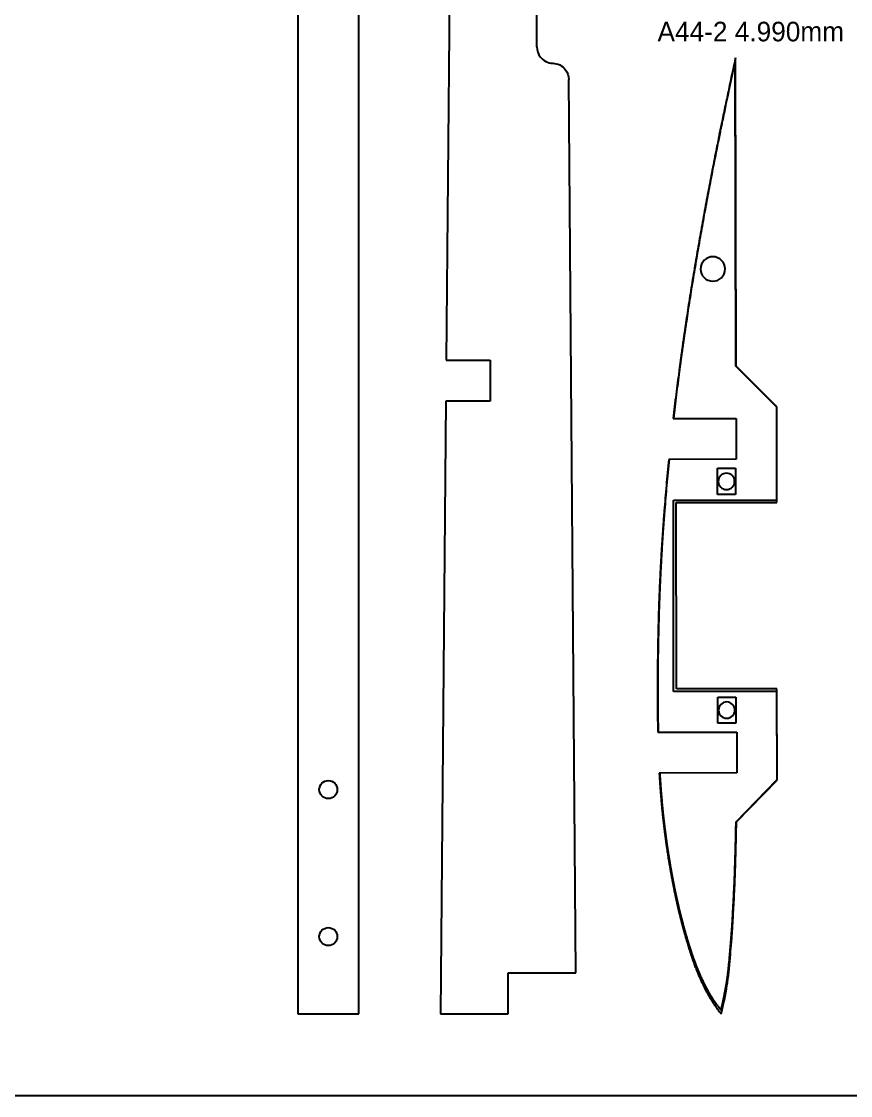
# Model space of a CAD drawing. Header units: millimetres. Extents: x 0 to 1220, y 0 to 2440.
# Drawn here: x 214 to 315.4, y 0 to 131.5 of the extents above; entities that cross this region are included whole.
import ezdxf

# ---------------------------------------------------------------- set-up
doc = ezdxf.new("R2010")
doc.units = ezdxf.units.MM
for name, color, linetype in [('CUT', 1, 'Continuous'), ('LABELS_NONCUT', 3, 'Continuous'), ('SANDING_GUIDE_NONCUT', 5, 'Continuous'), ('STOCK_NONCUT', 8, 'Continuous')]:
    doc.layers.add(name, color=color, linetype=linetype)

msp = doc.modelspace()

# ---------------------------------------------------------------- linework, layer by layer
at = {"layer": 'CUT'}
for p, q in [((247.76, 540.02, 0), (247.76, 10, 0)), ((255.26, 10, 0), (255.26, 540.1, 0)), ((268.98, 443.72, 0), (265.94, 90, 0)), ((277.03, 128.35, 0), (277.03, 174.39, 0)), ((301.42, 89.28, 0), (301.36, 127.03, 0)), ((281.8, 15, 0), (280.94, 124.37, 0)), ((265.94, 90, 0), (271.33, 90, 0)), ((271.33, 90, 0), (271.33, 85, 0)), ((306.38, 84.33, 0), (301.42, 89.28, 0)), ((265.9, 85, 0), (265.26, 10, 0)), ((271.33, 85, 0), (265.9, 85, 0)), ((306.39, 84.33, 0), (306.38, 84.33, 0)), ((306.4, 72.87, 0), (306.39, 84.33, 0)), ((293.72, 82.87, 0), (301.43, 82.88, 0)), ((301.43, 82.88, 0), (301.42, 77.88, 0)), ((301.42, 77.88, 0), (293.19, 77.87, 0)), ((299.14, 73.57, 0), (299.14, 76.77, 0)), ((299.14, 76.77, 0), (301.34, 76.77, 0)), ((301.34, 76.77, 0), (301.34, 73.57, 0)), ((293.76, 49.47, 0), (293.76, 72.87, 0)), ((293.76, 72.87, 0), (306.4, 72.87, 0)), ((301.34, 73.57, 0), (299.14, 73.57, 0)), ((306.42, 49.47, 0), (293.76, 49.47, 0)), ((299.17, 45.57, 0), (299.17, 48.77, 0)), ((299.17, 48.77, 0), (301.37, 48.77, 0)), ((301.37, 48.77, 0), (301.37, 45.57, 0)), ((306.43, 38.6, 0), (306.42, 49.47, 0)), ((301.37, 45.57, 0), (299.17, 45.57, 0)), ((291.84, 44.47, 0), (301.51, 44.48, 0)), ((301.51, 44.48, 0), (301.52, 39.48, 0)), ((301.52, 39.48, 0), (292.02, 39.47, 0)), ((301.46, 33.5, 0), (306.43, 38.6, 0)), ((273.54, 10, 0), (273.54, 15, 0)), ((273.54, 15, 0), (281.8, 15, 0)), ((247.76, 10, 0), (255.26, 10, 0)), ((265.26, 10, 0), (273.54, 10, 0))]:
    msp.add_line(p, q, dxfattribs=at)
for centre in [(251.51, 37.45, 0), (251.51, 19.45, 0)]:
    msp.add_circle(centre, 1.1, dxfattribs=at)
msp.add_ellipse((298.69, 101.14, 0), major_axis=(1.47, -0.3), ratio=0.999725, start_param=0, end_param=0, dxfattribs=at)
for points, knots in [([(277.03, 128.35, 0), (277.03, 127.91, 0), (277.18, 127.47, 0), (277.45, 127.12, 0), (277.82, 126.66, 0), (278.39, 126.37, 0), (278.98, 126.35, 0)], [0, 0, 0, 0, 0.1330742, 0.1330742, 0.1330742, 0.3105065, 0.3105065, 0.3105065, 0.3105065]), ([(278.98, 126.35, 0), (279.57, 126.34, 0), (280.14, 126.05, 0), (280.51, 125.59, 0), (280.78, 125.25, 0), (280.93, 124.81, 0), (280.94, 124.37, 0)], [0, 0, 0, 0, 0.571429, 0.571429, 0.571429, 1, 1, 1, 1]), ([(301.36, 127.03, 0), (301.08, 125.78, 0), (300.66, 123.84, 0), (300.18, 121.55, 0), (299.9, 120.24, 0), (299.77, 119.6, 0), (299.68, 119.16, 0), (299.63, 118.91, 0), (299.53, 118.42, 0), (299.46, 118.06, 0), (299.28, 117.2, 0), (299.16, 116.58, 0), (298.94, 115.51, 0), (298.77, 114.61, 0), (298.5, 113.27, 0), (298.25, 111.94, 0), (298, 110.64, 0), (297.75, 109.29, 0), (297.5, 107.93, 0), (297.25, 106.56, 0), (297.01, 105.21, 0), (296.78, 103.9, 0), (296.56, 102.61, 0), (296.33, 101.25, 0), (296.1, 99.88, 0), (295.88, 98.51, 0), (295.66, 97.15, 0), (295.46, 95.84, 0), (295.33, 94.98, 0), (295.27, 94.53, 0), (295.26, 94.52, 0), (295.26, 94.51, 0), (295.26, 94.5, 0), (295.26, 94.48, 0), (295.25, 94.44, 0), (295.25, 94.39, 0), (295.24, 94.33, 0), (295.23, 94.26, 0), (295.21, 94.13, 0), (295.19, 94.01, 0), (295.17, 93.89, 0), (295.14, 93.71, 0), (295.11, 93.49, 0), (295.08, 93.25, 0), (295.05, 93.06, 0), (295.02, 92.88, 0), (294.99, 92.63, 0), (294.93, 92.2, 0), (294.84, 91.58, 0), (294.75, 90.96, 0), (294.69, 90.53, 0), (294.66, 90.28, 0), (294.63, 90.1, 0), (294.61, 89.92, 0), (294.57, 89.67, 0), (294.55, 89.46, 0), (294.52, 89.28, 0), (294.51, 89.16, 0), (294.49, 89.04, 0), (294.47, 88.92, 0), (294.46, 88.85, 0), (294.46, 88.79, 0), (294.45, 88.74, 0), (294.44, 88.71, 0), (294.44, 88.68, 0), (294.44, 88.67, 0), (294.44, 88.66, 0), (294.44, 88.66, 0), (294.44, 88.65, 0), (294.38, 88.18, 0), (294.26, 87.26, 0), (294.07, 85.81, 0), (293.89, 84.34, 0), (293.78, 83.35, 0), (293.72, 82.87, 0)], [0, 0, 0, 0, 0.088348, 0.132521, 0.154608, 0.176695, 0.176695, 0.185075, 0.193454, 0.210212, 0.210212, 0.251918, 0.251918, 0.282314, 0.312709, 0.343105, 0.3735, 0.403896, 0.434292, 0.464687, 0.495083, 0.525478, 0.555874, 0.58627, 0.616665, 0.647061, 0.677456, 0.707852, 0.738248, 0.738248, 0.738376, 0.738504, 0.73876, 0.739272, 0.740296, 0.74132, 0.742344, 0.744392, 0.74644, 0.750536, 0.752584, 0.754632, 0.762824, 0.766921, 0.771017, 0.775113, 0.779209, 0.787401, 0.803786, 0.82017, 0.828363, 0.832459, 0.836555, 0.840651, 0.844747, 0.852939, 0.854988, 0.857036, 0.861132, 0.86318, 0.865228, 0.866252, 0.867276, 0.8683, 0.868812, 0.869068, 0.869196, 0.869324, 0.869324, 0.869324, 0.901993, 0.934662, 0.967331, 1, 1, 1, 1]), ([(293.19, 77.87, 0), (293.13, 77.33, 0), (293.03, 76.25, 0), (292.88, 74.66, 0), (292.75, 73.1, 0), (292.67, 72.1, 0), (292.63, 71.58, 0), (292.63, 71.58, 0), (292.63, 71.57, 0), (292.62, 71.56, 0), (292.62, 71.53, 0), (292.62, 71.49, 0), (292.61, 71.44, 0), (292.61, 71.38, 0), (292.6, 71.3, 0), (292.59, 71.17, 0), (292.58, 71.04, 0), (292.57, 70.9, 0), (292.56, 70.71, 0), (292.54, 70.47, 0), (292.52, 70.21, 0), (292.51, 70.01, 0), (292.49, 69.81, 0), (292.47, 69.54, 0), (292.44, 69.06, 0), (292.39, 68.38, 0), (292.34, 67.56, 0), (292.29, 66.75, 0), (292.25, 66.08, 0), (292.22, 65.55, 0), (292.2, 65.29, 0), (292.17, 64.67, 0), (292.14, 64.09, 0), (292.11, 63.37, 0), (292.09, 63, 0), (292.07, 62.63, 0), (292.05, 62.14, 0), (292.03, 61.7, 0), (292.02, 61.33, 0), (292.01, 61.17, 0), (292.01, 61.04, 0), (292, 60.92, 0), (291.99, 60.7, 0), (291.98, 60.38, 0), (291.97, 60.06, 0), (291.96, 59.81, 0), (291.95, 59.62, 0), (291.95, 59.47, 0), (291.95, 59.35, 0), (291.94, 59.3, 0), (291.94, 59.27, 0), (291.94, 59.25, 0), (291.92, 58.47, 0), (291.88, 56.93, 0), (291.83, 54.72, 0), (291.81, 52.41, 0), (291.8, 50.89, 0), (291.8, 49.71, 0), (291.79, 48.77, 0), (291.8, 47.89, 0), (291.81, 46.45, 0), (291.82, 45.45, 0), (291.84, 44.47, 0)], [0, 0, 0, 0, 0.04775, 0.095499, 0.143249, 0.190999, 0.190999, 0.191372, 0.191372, 0.191745, 0.192491, 0.193983, 0.195475, 0.196968, 0.199952, 0.202936, 0.208905, 0.211889, 0.214874, 0.226811, 0.23278, 0.238749, 0.244717, 0.250686, 0.262623, 0.286498, 0.310373, 0.334248, 0.358123, 0.37006, 0.381998, 0.381998, 0.426436, 0.437546, 0.448655, 0.459765, 0.470875, 0.493094, 0.498649, 0.504203, 0.506981, 0.509758, 0.515313, 0.526423, 0.537532, 0.543087, 0.548642, 0.554197, 0.556974, 0.558363, 0.559057, 0.559751, 0.559751, 0.628372, 0.696993, 0.765614, 0.834235, 0.834235, 0.873274, 0.912314, 0.912314, 1, 1, 1, 1]), ([(292.02, 39.47, 0), (292.02, 39.4, 0), (292.03, 39.26, 0), (292.04, 39.04, 0), (292.06, 38.83, 0), (292.07, 38.62, 0), (292.08, 38.4, 0), (292.1, 38.19, 0), (292.11, 37.97, 0), (292.13, 37.76, 0), (292.14, 37.54, 0), (292.16, 37.32, 0), (292.17, 37.11, 0), (292.19, 36.89, 0), (292.21, 36.67, 0), (292.23, 36.45, 0), (292.25, 36.23, 0), (292.26, 36.09, 0), (292.27, 35.94, 0), (292.28, 35.79, 0), (292.31, 35.56, 0), (292.33, 35.33, 0), (292.35, 35.1, 0), (292.37, 34.87, 0), (292.39, 34.64, 0), (292.42, 34.41, 0), (292.44, 34.18, 0), (292.47, 33.96, 0), (292.49, 33.73, 0), (292.52, 33.5, 0), (292.54, 33.27, 0), (292.57, 33.04, 0), (292.6, 32.81, 0), (292.63, 32.59, 0), (292.64, 32.44, 0), (292.67, 32.26, 0), (292.69, 32.08, 0), (292.72, 31.81, 0), (292.76, 31.54, 0), (292.79, 31.31, 0), (292.82, 31.13, 0), (292.84, 30.95, 0), (292.87, 30.73, 0), (292.91, 30.46, 0), (292.94, 30.29, 0), (292.96, 30.14, 0), (292.98, 30.02, 0), (293, 29.84, 0), (293.03, 29.66, 0), (293.06, 29.48, 0), (293.09, 29.3, 0), (293.11, 29.13, 0), (293.14, 28.95, 0), (293.17, 28.77, 0), (293.2, 28.6, 0), (293.23, 28.42, 0), (293.26, 28.25, 0), (293.29, 28.08, 0), (293.32, 27.9, 0), (293.35, 27.73, 0), (293.38, 27.56, 0), (293.41, 27.39, 0), (293.44, 27.22, 0), (293.47, 27.05, 0), (293.5, 26.89, 0), (293.53, 26.72, 0), (293.56, 26.55, 0), (293.59, 26.39, 0), (293.62, 26.22, 0), (293.65, 26.06, 0), (293.68, 25.89, 0), (293.72, 25.73, 0), (293.75, 25.57, 0), (293.78, 25.41, 0), (293.81, 25.25, 0), (293.84, 25.09, 0), (293.88, 24.93, 0), (293.9, 24.82, 0), (293.91, 24.75, 0), (293.93, 24.69, 0), (293.95, 24.59, 0), (293.98, 24.45, 0), (294.01, 24.29, 0), (294.05, 24.12, 0), (294.08, 23.96, 0), (294.11, 23.81, 0), (294.14, 23.7, 0), (294.17, 23.58, 0), (294.2, 23.44, 0), (294.24, 23.26, 0), (294.28, 23.08, 0), (294.32, 22.9, 0), (294.36, 22.72, 0), (294.41, 22.54, 0), (294.45, 22.36, 0), (294.49, 22.18, 0), (294.54, 21.99, 0), (294.59, 21.81, 0), (294.63, 21.62, 0), (294.68, 21.44, 0), (294.73, 21.25, 0), (294.77, 21.07, 0), (294.82, 20.89, 0), (294.87, 20.7, 0), (294.92, 20.52, 0), (294.97, 20.34, 0), (295.01, 20.19, 0), (295.04, 20.07, 0), (295.08, 19.95, 0), (295.12, 19.8, 0), (295.17, 19.62, 0), (295.22, 19.45, 0), (295.27, 19.27, 0), (295.3, 19.16, 0), (295.33, 19.05, 0), (295.36, 18.95, 0), (295.4, 18.82, 0), (295.43, 18.72, 0), (295.46, 18.63, 0), (295.48, 18.55, 0), (295.5, 18.49, 0), (295.51, 18.47, 0), (295.51, 18.45, 0), (295.52, 18.43, 0), (295.52, 18.41, 0), (295.53, 18.39, 0), (295.54, 18.35, 0), (295.56, 18.29, 0), (295.58, 18.21, 0), (295.6, 18.16, 0), (295.62, 18.11, 0), (295.63, 18.08, 0), (295.63, 18.06, 0), (295.63, 18.05, 0), (295.64, 18.03, 0), (295.65, 18.01, 0), (295.65, 18, 0), (295.65, 17.99, 0), (295.66, 17.98, 0), (295.66, 17.98, 0), (295.66, 17.97, 0), (295.66, 17.97, 0), (295.66, 17.96, 0), (295.67, 17.95, 0), (295.68, 17.89, 0), (295.72, 17.79, 0), (295.75, 17.68, 0), (295.77, 17.61, 0), (295.79, 17.57, 0), (295.79, 17.55, 0), (295.8, 17.53, 0), (295.81, 17.51, 0), (295.81, 17.49, 0), (295.82, 17.47, 0), (295.82, 17.46, 0), (295.83, 17.44, 0), (295.84, 17.42, 0), (295.84, 17.4, 0), (295.85, 17.37, 0), (295.85, 17.36, 0), (295.86, 17.34, 0), (295.86, 17.33, 0), (295.87, 17.32, 0), (295.87, 17.31, 0), (295.87, 17.3, 0), (295.88, 17.29, 0), (295.88, 17.27, 0), (295.89, 17.25, 0), (295.89, 17.24, 0), (295.89, 17.24, 0), (295.89, 17.24, 0), (295.9, 17.23, 0), (295.9, 17.22, 0), (295.9, 17.21, 0), (295.91, 17.2, 0), (295.91, 17.19, 0), (295.91, 17.19, 0), (295.91, 17.18, 0), (295.91, 17.18, 0), (295.91, 17.17, 0), (295.91, 17.17, 0), (295.92, 17.17, 0), (295.92, 17.16, 0), (295.92, 17.16, 0), (295.92, 17.15, 0), (295.92, 17.15, 0), (295.92, 17.15, 0), (295.92, 17.14, 0), (295.92, 17.14, 0), (295.92, 17.14, 0), (295.92, 17.14, 0), (295.93, 17.14, 0), (295.93, 17.14, 0), (295.93, 17.14, 0), (295.93, 17.14, 0), (295.93, 17.13, 0), (295.93, 17.13, 0), (295.93, 17.13, 0), (295.93, 17.13, 0), (295.93, 17.13, 0), (295.93, 17.13, 0), (295.93, 17.13, 0), (295.93, 17.13, 0), (295.93, 17.13, 0), (295.93, 17.13, 0), (295.93, 17.13, 0), (295.94, 17.09, 0), (295.97, 17.01, 0), (295.98, 16.96, 0), (296.02, 16.85, 0), (296.07, 16.71, 0), (296.14, 16.52, 0), (296.24, 16.24, 0), (296.34, 15.97, 0), (296.42, 15.75, 0), (296.49, 15.58, 0), (296.56, 15.41, 0), (296.64, 15.21, 0), (296.73, 14.97, 0), (296.83, 14.74, 0), (296.92, 14.52, 0), (297.01, 14.31, 0), (297.11, 14.1, 0), (297.2, 13.9, 0), (297.29, 13.71, 0), (297.37, 13.53, 0), (297.46, 13.35, 0), (297.52, 13.24, 0), (297.56, 13.14, 0), (297.6, 13.07, 0), (297.65, 12.97, 0), (297.71, 12.86, 0), (297.76, 12.76, 0), (297.81, 12.67, 0), (297.87, 12.57, 0), (297.92, 12.48, 0), (297.95, 12.41, 0), (297.99, 12.35, 0), (298.03, 12.28, 0), (298.09, 12.17, 0), (298.15, 12.07, 0), (298.21, 11.97, 0), (298.26, 11.88, 0), (298.32, 11.78, 0), (298.38, 11.69, 0), (298.44, 11.6, 0), (298.49, 11.51, 0), (298.55, 11.42, 0), (298.6, 11.33, 0), (298.66, 11.25, 0), (298.72, 11.16, 0), (298.77, 11.08, 0), (298.83, 11, 0), (298.87, 10.94, 0), (298.92, 10.87, 0), (298.99, 10.77, 0), (299.12, 10.59, 0), (299.28, 10.39, 0), (299.39, 10.25, 0), (299.5, 10.12, 0), (299.55, 10.06, 0), (299.6, 10, 0)], [0, 0, 0, 0, 0.007042, 0.014084, 0.021126, 0.028168, 0.03521, 0.042252, 0.049294, 0.056336, 0.063378, 0.07042, 0.077462, 0.084504, 0.091546, 0.098588, 0.10563, 0.112672, 0.112672, 0.120018, 0.127363, 0.134708, 0.142053, 0.149398, 0.156744, 0.164089, 0.171434, 0.178779, 0.186124, 0.19347, 0.200815, 0.20816, 0.215505, 0.222851, 0.230196, 0.230196, 0.238503, 0.24681, 0.255117, 0.263424, 0.267577, 0.271731, 0.280038, 0.288345, 0.296652, 0.296652, 0.302358, 0.308064, 0.31377, 0.319476, 0.325182, 0.330888, 0.336594, 0.3423, 0.348006, 0.353712, 0.359418, 0.365124, 0.37083, 0.376536, 0.382242, 0.387948, 0.393654, 0.39936, 0.405066, 0.410772, 0.416478, 0.422184, 0.42789, 0.433596, 0.439302, 0.445008, 0.450714, 0.45642, 0.462126, 0.467832, 0.473538, 0.479244, 0.479244, 0.482127, 0.485009, 0.490773, 0.496538, 0.502302, 0.508067, 0.513831, 0.516713, 0.519596, 0.52536, 0.531125, 0.536889, 0.542653, 0.548418, 0.554182, 0.559947, 0.565711, 0.571476, 0.57724, 0.583005, 0.588769, 0.594534, 0.600298, 0.606063, 0.611827, 0.617592, 0.623356, 0.62912, 0.632003, 0.634885, 0.640649, 0.646414, 0.652178, 0.657943, 0.663707, 0.663707, 0.668811, 0.673914, 0.676466, 0.679018, 0.684121, 0.684759, 0.685397, 0.686035, 0.686673, 0.687311, 0.687949, 0.689225, 0.691777, 0.694328, 0.69688, 0.698156, 0.699432, 0.699751, 0.70007, 0.700708, 0.701984, 0.702303, 0.702462, 0.702622, 0.702941, 0.7031, 0.70326, 0.703579, 0.703898, 0.704536, 0.709639, 0.714743, 0.717294, 0.717932, 0.71857, 0.719846, 0.720484, 0.721122, 0.72176, 0.722398, 0.723036, 0.723674, 0.72495, 0.725588, 0.726226, 0.726864, 0.727502, 0.727821, 0.72798, 0.728139, 0.728777, 0.730053, 0.730691, 0.730771, 0.730851, 0.73101, 0.73117, 0.731329, 0.731967, 0.732605, 0.732765, 0.732924, 0.733243, 0.733323, 0.733403, 0.733562, 0.733721, 0.733881, 0.73404, 0.7342, 0.734519, 0.734599, 0.734639, 0.734658, 0.734678, 0.734758, 0.734838, 0.734997, 0.735007, 0.735017, 0.735037, 0.735077, 0.735117, 0.735122, 0.735127, 0.735132, 0.735137, 0.735147, 0.735152, 0.735157, 0.735157, 0.735157, 0.74026, 0.742812, 0.745364, 0.745364, 0.751836, 0.758309, 0.764781, 0.771254, 0.77449, 0.777726, 0.784199, 0.790671, 0.797144, 0.803616, 0.810089, 0.816561, 0.823034, 0.829506, 0.835979, 0.842451, 0.848924, 0.848924, 0.853125, 0.857326, 0.861527, 0.865728, 0.869929, 0.87413, 0.878331, 0.882532, 0.882532, 0.887508, 0.892484, 0.89746, 0.902436, 0.907412, 0.912389, 0.917365, 0.922341, 0.927317, 0.932293, 0.937269, 0.942245, 0.947221, 0.952197, 0.957173, 0.962149, 0.962149, 0.970051, 0.977954, 0.985856, 0.993759, 0.993759, 1, 1, 1, 1]), ([(299.6, 10, 0), (299.61, 10.05, 0), (299.63, 10.11, 0), (299.67, 10.28, 0), (299.69, 10.39, 0), (299.93, 11.41, 0), (300.23, 12.94, 0), (300.52, 14.96, 0), (300.63, 16.11, 0), (300.76, 17.74, 0), (300.82, 18.42, 0), (300.88, 19.24, 0), (300.91, 19.64, 0), (300.94, 20.02, 0), (300.97, 20.46, 0), (301, 20.89, 0), (301.04, 21.65, 0), (301.12, 23.05, 0), (301.24, 25.32, 0), (301.31, 27.35, 0), (301.35, 28.59, 0), (301.36, 28.92, 0), (301.38, 29.8, 0), (301.4, 30.46, 0), (301.43, 31.77, 0), (301.45, 32.67, 0), (301.46, 33.5, 0)], [0, 0, 0, 0, 0.011363, 0.011363, 0.029779, 0.029779, 0.163726, 0.163726, 0.328122, 0.328122, 0.388007, 0.402978, 0.417949, 0.43292, 0.447891, 0.477833, 0.507776, 0.56766, 0.687429, 0.807198, 0.807198, 0.832433, 0.84505, 0.908135, 0.908135, 1, 1, 1, 1])]:
    msp.add_open_spline(points, degree=3, knots=knots, dxfattribs=at)
at = {"layer": 'SANDING_GUIDE_NONCUT'}
for points in [[(301.32, 126.71), (301.11, 125.78), (300.91, 124.83), (300.7, 123.86), (300.49, 122.89), (300.39, 122.41), (300.28, 121.92), (300.18, 121.43), (300.08, 120.94), (300.03, 120.7), (299.98, 120.46), (299.93, 120.22), (299.88, 119.97), (299.83, 119.73), (299.78, 119.49), (299.73, 119.25), (299.68, 119.01), (299.66, 118.92), (299.64, 118.83), (299.62, 118.74), (299.61, 118.65), (299.59, 118.56), (299.57, 118.47), (299.55, 118.38), (299.53, 118.29), (299.49, 118.1), (299.46, 117.92), (299.42, 117.74), (299.38, 117.56), (299.29, 117.1), (299.2, 116.64), (299.11, 116.18), (299.01, 115.72), (298.95, 115.38), (298.88, 115.05), (298.81, 114.71), (298.75, 114.38), (298.68, 114.04), (298.62, 113.71), (298.55, 113.38), (298.49, 113.05), (298.43, 112.72), (298.36, 112.39), (298.3, 112.06), (298.24, 111.73), (298.18, 111.41), (298.11, 111.08), (298.05, 110.75), (297.99, 110.42), (297.93, 110.09), (297.87, 109.76), (297.8, 109.43), (297.74, 109.09), (297.68, 108.75), (297.62, 108.41), (297.55, 108.08), (297.49, 107.74), (297.43, 107.4), (297.37, 107.06), (297.31, 106.72), (297.25, 106.39), (297.19, 106.05), (297.13, 105.71), (297.07, 105.38), (297.01, 105.05), (296.95, 104.72), (296.89, 104.39), (296.84, 104.07), (296.78, 103.74), (296.72, 103.42), (296.67, 103.1), (296.61, 102.77), (296.56, 102.44), (296.5, 102.11), (296.45, 101.78), (296.39, 101.44), (296.33, 101.1), (296.28, 100.76), (296.22, 100.42), (296.16, 100.08), (296.11, 99.74), (296.05, 99.4), (296, 99.06), (295.94, 98.72), (295.89, 98.38), (295.83, 98.04), (295.78, 97.71), (295.73, 97.37), (295.67, 97.04), (295.62, 96.71), (295.57, 96.38), (295.52, 96.06), (295.47, 95.73), (295.42, 95.41), (295.37, 95.08), (295.33, 94.76), (295.28, 94.43), (295.28, 94.42), (295.28, 94.42), (295.28, 94.42), (295.27, 94.42), (295.27, 94.42), (295.27, 94.42), (295.27, 94.42), (295.27, 94.41), (295.27, 94.41), (295.27, 94.41), (295.27, 94.41), (295.27, 94.4), (295.27, 94.4), (295.27, 94.39), (295.27, 94.39), (295.27, 94.38), (295.27, 94.37), (295.27, 94.36), (295.26, 94.35), (295.26, 94.34), (295.26, 94.32), (295.26, 94.31), (295.26, 94.3), (295.26, 94.29), (295.25, 94.28), (295.25, 94.27), (295.25, 94.26), (295.25, 94.25), (295.25, 94.22), (295.24, 94.2), (295.24, 94.18), (295.24, 94.16), (295.23, 94.13), (295.23, 94.11), (295.23, 94.09), (295.22, 94.07), (295.22, 94.02), (295.21, 93.98), (295.2, 93.93), (295.2, 93.88), (295.19, 93.86), (295.19, 93.84), (295.19, 93.82), (295.18, 93.79), (295.18, 93.77), (295.18, 93.75), (295.17, 93.73), (295.17, 93.7), (295.16, 93.61), (295.14, 93.52), (295.13, 93.43), (295.12, 93.34), (295.11, 93.29), (295.1, 93.25), (295.1, 93.2), (295.09, 93.15), (295.08, 93.11), (295.08, 93.06), (295.07, 93.02), (295.06, 92.97), (295.06, 92.93), (295.05, 92.88), (295.04, 92.83), (295.04, 92.79), (295.03, 92.74), (295.02, 92.7), (295.02, 92.65), (295.01, 92.6), (295, 92.51), (294.98, 92.42), (294.97, 92.33), (294.96, 92.23), (294.93, 92.05), (294.9, 91.87), (294.88, 91.68), (294.85, 91.5), (294.82, 91.31), (294.8, 91.13), (294.77, 90.94), (294.75, 90.76), (294.74, 90.67), (294.72, 90.58), (294.71, 90.49), (294.7, 90.39), (294.69, 90.35), (294.68, 90.3), (294.68, 90.26), (294.67, 90.21), (294.67, 90.17), (294.66, 90.12), (294.65, 90.07), (294.65, 90.03), (294.64, 89.98), (294.63, 89.94), (294.63, 89.89), (294.62, 89.85), (294.62, 89.8), (294.61, 89.76), (294.6, 89.71), (294.6, 89.67), (294.59, 89.57), (294.57, 89.48), (294.56, 89.39), (294.55, 89.3), (294.55, 89.28), (294.54, 89.26), (294.54, 89.24), (294.54, 89.21), (294.53, 89.19), (294.53, 89.17), (294.53, 89.15), (294.53, 89.12), (294.52, 89.08), (294.51, 89.04), (294.51, 88.99), (294.5, 88.95), (294.5, 88.92), (294.5, 88.9), (294.49, 88.88), (294.49, 88.86), (294.49, 88.83), (294.48, 88.81), (294.48, 88.79), (294.48, 88.77), (294.48, 88.76), (294.48, 88.75), (294.47, 88.73), (294.47, 88.72), (294.47, 88.71), (294.47, 88.7), (294.47, 88.69), (294.47, 88.68), (294.46, 88.67), (294.46, 88.66), (294.46, 88.65), (294.46, 88.63), (294.46, 88.63), (294.46, 88.62), (294.46, 88.62), (294.46, 88.61), (294.46, 88.61), (294.46, 88.61), (294.46, 88.6), (294.46, 88.6), (294.46, 88.6), (294.46, 88.6), (294.46, 88.6), (294.46, 88.6), (294.46, 88.59), (294.45, 88.59), (294.45, 88.59), (294.45, 88.59), (294.41, 88.24), (294.36, 87.89), (294.32, 87.55), (294.27, 87.2), (294.23, 86.84), (294.18, 86.48), (294.14, 86.12), (294.09, 85.76), (294.05, 85.4), (294, 85.03), (293.96, 84.67), (293.92, 84.3), (293.87, 83.94), (293.83, 83.58), (293.79, 83.22), (293.75, 82.87)], [(301.38, 89.28), (301.32, 126.71)], [(300.04, 100.87), (300.07, 101.17), (300.04, 101.46), (299.96, 101.74), (299.82, 101.99), (299.64, 102.22), (299.42, 102.4), (299.16, 102.55), (298.87, 102.64), (298.57, 102.67), (298.28, 102.64), (298, 102.55), (297.74, 102.42), (297.52, 102.24), (297.33, 102.01), (297.19, 101.76), (297.1, 101.47), (297.07, 101.16), (297.1, 100.87), (297.19, 100.59), (297.32, 100.34), (297.5, 100.11), (297.72, 99.93), (297.98, 99.79), (298.27, 99.7), (298.57, 99.67), (298.87, 99.7), (299.15, 99.78), (299.4, 99.92), (299.62, 100.1), (299.81, 100.32), (299.95, 100.58), (300.04, 100.87)], [(306.34, 84.33), (301.38, 89.28)], [(306.39, 84.33), (306.34, 84.33)], [(306.4, 72.58), (306.39, 84.33)], [(293.75, 82.87), (301.43, 82.88)], [(301.43, 82.88), (301.42, 77.88)], [(293.21, 77.87), (293.17, 77.47), (293.14, 77.07), (293.1, 76.67), (293.06, 76.27), (293.02, 75.87), (292.99, 75.48), (292.95, 75.09), (292.91, 74.69), (292.88, 74.3), (292.85, 73.92), (292.81, 73.53), (292.78, 73.15), (292.75, 72.77), (292.72, 72.39), (292.69, 72.02), (292.66, 71.64), (292.66, 71.63), (292.66, 71.63), (292.66, 71.63), (292.66, 71.62), (292.66, 71.62), (292.66, 71.62), (292.66, 71.61), (292.66, 71.61), (292.66, 71.61), (292.66, 71.6), (292.66, 71.59), (292.65, 71.59), (292.65, 71.58), (292.65, 71.56), (292.65, 71.55), (292.65, 71.54), (292.65, 71.53), (292.65, 71.52), (292.65, 71.5), (292.65, 71.49), (292.65, 71.48), (292.65, 71.47), (292.64, 71.46), (292.64, 71.44), (292.64, 71.42), (292.64, 71.4), (292.64, 71.37), (292.64, 71.35), (292.63, 71.32), (292.63, 71.3), (292.63, 71.27), (292.63, 71.25), (292.62, 71.2), (292.62, 71.15), (292.62, 71.1), (292.61, 71.05), (292.61, 71.03), (292.61, 71.01), (292.61, 70.98), (292.61, 70.96), (292.6, 70.93), (292.6, 70.91), (292.6, 70.88), (292.6, 70.86), (292.59, 70.76), (292.58, 70.66), (292.58, 70.56), (292.57, 70.46), (292.57, 70.41), (292.56, 70.36), (292.56, 70.31), (292.55, 70.27), (292.55, 70.22), (292.55, 70.17), (292.54, 70.12), (292.54, 70.07), (292.54, 70.02), (292.53, 69.97), (292.53, 69.92), (292.53, 69.87), (292.52, 69.82), (292.52, 69.76), (292.51, 69.71), (292.51, 69.66), (292.5, 69.56), (292.5, 69.46), (292.49, 69.36), (292.48, 69.26), (292.47, 69.06), (292.45, 68.86), (292.44, 68.65), (292.43, 68.45), (292.41, 68.25), (292.4, 68.04), (292.39, 67.84), (292.37, 67.64), (292.36, 67.44), (292.35, 67.23), (292.34, 67.03), (292.32, 66.83), (292.31, 66.63), (292.3, 66.43), (292.29, 66.23), (292.28, 66.03), (292.27, 65.93), (292.26, 65.84), (292.26, 65.74), (292.25, 65.64), (292.25, 65.54), (292.24, 65.44), (292.24, 65.35), (292.23, 65.25), (292.21, 64.89), (292.19, 64.54), (292.18, 64.18), (292.16, 63.83), (292.16, 63.74), (292.15, 63.65), (292.15, 63.56), (292.14, 63.47), (292.14, 63.38), (292.13, 63.29), (292.13, 63.2), (292.13, 63.11), (292.12, 63.02), (292.12, 62.92), (292.11, 62.83), (292.11, 62.74), (292.1, 62.65), (292.1, 62.56), (292.1, 62.47), (292.09, 62.37), (292.08, 62.19), (292.08, 62), (292.07, 61.82), (292.06, 61.63), (292.06, 61.58), (292.06, 61.54), (292.06, 61.49), (292.05, 61.44), (292.05, 61.4), (292.05, 61.35), (292.05, 61.3), (292.05, 61.25), (292.05, 61.23), (292.05, 61.21), (292.04, 61.18), (292.04, 61.16), (292.04, 61.14), (292.04, 61.11), (292.04, 61.09), (292.04, 61.07), (292.04, 61.02), (292.04, 60.97), (292.03, 60.93), (292.03, 60.88), (292.03, 60.79), (292.03, 60.69), (292.02, 60.6), (292.02, 60.5), (292.02, 60.41), (292.01, 60.31), (292.01, 60.22), (292.01, 60.13), (292, 60.08), (292, 60.03), (292, 59.99), (292, 59.94), (292, 59.89), (292, 59.84), (291.99, 59.8), (291.99, 59.75), (291.99, 59.7), (291.99, 59.66), (291.99, 59.61), (291.99, 59.56), (291.99, 59.54), (291.99, 59.52), (291.98, 59.49), (291.98, 59.47), (291.98, 59.46), (291.98, 59.44), (291.98, 59.43), (291.98, 59.42), (291.98, 59.42), (291.98, 59.41), (291.98, 59.4), (291.98, 59.4), (291.98, 59.39), (291.98, 59.39), (291.98, 59.38), (291.98, 59.37), (291.96, 58.8), (291.95, 58.22), (291.93, 57.65), (291.92, 57.09), (291.91, 56.53), (291.9, 55.98), (291.89, 55.42), (291.88, 54.86), (291.87, 54.3), (291.86, 53.73), (291.85, 53.16), (291.85, 52.59), (291.84, 52.02), (291.84, 51.45), (291.84, 50.89), (291.84, 50.33), (291.84, 50), (291.84, 49.67), (291.84, 49.32), (291.84, 48.98), (291.84, 48.65), (291.84, 48.32), (291.84, 47.99), (291.84, 47.66), (291.85, 46.86), (291.85, 46.06), (291.87, 45.26), (291.88, 44.47)], [(301.42, 77.88), (293.21, 77.87)], [(300.24, 76.17), (300.04, 76.15), (299.86, 76.1), (299.69, 76), (299.54, 75.88), (299.42, 75.73), (299.32, 75.56), (299.26, 75.38), (299.24, 75.17), (299.26, 74.97), (299.32, 74.78), (299.42, 74.62), (299.54, 74.47), (299.69, 74.34), (299.86, 74.25), (300.04, 74.19), (300.24, 74.17), (300.45, 74.19), (300.63, 74.25), (300.8, 74.34), (300.95, 74.47), (301.07, 74.62), (301.17, 74.78), (301.22, 74.97), (301.24, 75.17), (301.22, 75.38), (301.17, 75.56), (301.07, 75.73), (300.95, 75.88), (300.8, 76), (300.63, 76.1), (300.45, 76.15), (300.24, 76.17)], [(294.1, 72.57), (306.4, 72.58)], [(294.12, 49.77), (294.1, 72.57)], [(306.42, 49.78), (294.12, 49.77)], [(306.43, 38.63), (306.42, 49.78)], [(300.27, 48.17), (300.07, 48.15), (299.88, 48.1), (299.71, 48), (299.56, 47.88), (299.44, 47.73), (299.35, 47.56), (299.29, 47.38), (299.27, 47.17), (299.29, 46.97), (299.35, 46.78), (299.44, 46.62), (299.56, 46.47), (299.71, 46.34), (299.88, 46.25), (300.07, 46.19), (300.27, 46.17), (300.47, 46.19), (300.66, 46.25), (300.83, 46.34), (300.97, 46.47), (301.1, 46.62), (301.19, 46.78), (301.25, 46.97), (301.27, 47.17), (301.25, 47.38), (301.19, 47.56), (301.1, 47.73), (300.97, 47.88), (300.83, 48), (300.66, 48.1), (300.47, 48.15), (300.27, 48.17)], [(291.88, 44.47), (301.51, 44.48)], [(301.51, 44.48), (301.52, 39.48)], [(301.52, 39.48), (292.07, 39.47)], [(292.07, 39.47), (292.07, 39.43), (292.08, 39.39), (292.08, 39.35), (292.08, 39.31), (292.08, 39.25), (292.09, 39.2), (292.09, 39.15), (292.09, 39.09), (292.1, 39.04), (292.1, 38.99), (292.1, 38.94), (292.11, 38.88), (292.11, 38.83), (292.11, 38.78), (292.12, 38.72), (292.12, 38.67), (292.12, 38.62), (292.13, 38.56), (292.13, 38.51), (292.14, 38.46), (292.14, 38.4), (292.14, 38.35), (292.15, 38.3), (292.15, 38.24), (292.15, 38.19), (292.16, 38.13), (292.16, 38.08), (292.16, 38.03), (292.17, 37.97), (292.17, 37.92), (292.18, 37.87), (292.18, 37.81), (292.18, 37.76), (292.19, 37.7), (292.19, 37.65), (292.2, 37.6), (292.2, 37.54), (292.2, 37.49), (292.21, 37.43), (292.21, 37.38), (292.22, 37.33), (292.22, 37.27), (292.22, 37.22), (292.23, 37.16), (292.23, 37.11), (292.24, 37.06), (292.24, 37), (292.25, 36.95), (292.25, 36.89), (292.26, 36.84), (292.26, 36.79), (292.26, 36.73), (292.27, 36.68), (292.27, 36.62), (292.28, 36.57), (292.28, 36.51), (292.29, 36.46), (292.29, 36.41), (292.3, 36.35), (292.3, 36.3), (292.31, 36.24), (292.31, 36.18), (292.32, 36.13), (292.32, 36.07), (292.33, 36.01), (292.33, 35.96), (292.34, 35.9), (292.34, 35.84), (292.35, 35.79), (292.35, 35.73), (292.36, 35.67), (292.36, 35.62), (292.37, 35.56), (292.37, 35.5), (292.38, 35.45), (292.38, 35.39), (292.39, 35.33), (292.4, 35.27), (292.4, 35.22), (292.41, 35.16), (292.41, 35.1), (292.42, 35.05), (292.42, 34.99), (292.43, 34.93), (292.44, 34.88), (292.44, 34.82), (292.45, 34.76), (292.45, 34.71), (292.46, 34.65), (292.47, 34.59), (292.47, 34.54), (292.48, 34.48), (292.48, 34.42), (292.49, 34.36), (292.5, 34.31), (292.5, 34.25), (292.51, 34.19), (292.51, 34.14), (292.52, 34.08), (292.53, 34.02), (292.53, 33.97), (292.54, 33.91), (292.55, 33.85), (292.55, 33.8), (292.56, 33.74), (292.57, 33.68), (292.57, 33.63), (292.58, 33.57), (292.58, 33.51), (292.59, 33.46), (292.6, 33.4), (292.6, 33.34), (292.61, 33.29), (292.62, 33.23), (292.62, 33.17), (292.63, 33.12), (292.64, 33.06), (292.65, 33), (292.65, 32.95), (292.66, 32.89), (292.67, 32.84), (292.67, 32.78), (292.68, 32.72), (292.69, 32.66), (292.7, 32.59), (292.71, 32.53), (292.71, 32.46), (292.72, 32.39), (292.73, 32.32), (292.74, 32.25), (292.75, 32.19), (292.76, 32.12), (292.77, 32.05), (292.78, 31.98), (292.78, 31.92), (292.79, 31.85), (292.8, 31.78), (292.81, 31.71), (292.82, 31.65), (292.83, 31.58), (292.83, 31.55), (292.84, 31.51), (292.84, 31.48), (292.85, 31.45), (292.85, 31.41), (292.86, 31.38), (292.86, 31.35), (292.87, 31.31), (292.88, 31.25), (292.89, 31.18), (292.89, 31.11), (292.9, 31.05), (292.91, 30.98), (292.92, 30.92), (292.93, 30.85), (292.94, 30.78), (292.95, 30.72), (292.96, 30.65), (292.97, 30.59), (292.98, 30.52), (292.99, 30.48), (292.99, 30.43), (293, 30.39), (293.01, 30.34), (293.01, 30.3), (293.02, 30.25), (293.03, 30.21), (293.03, 30.16), (293.04, 30.12), (293.05, 30.07), (293.05, 30.03), (293.06, 29.98), (293.07, 29.94), (293.08, 29.9), (293.08, 29.85), (293.09, 29.81), (293.1, 29.76), (293.1, 29.72), (293.11, 29.67), (293.12, 29.63), (293.12, 29.59), (293.13, 29.54), (293.14, 29.5), (293.14, 29.45), (293.15, 29.41), (293.16, 29.37), (293.17, 29.32), (293.17, 29.28), (293.18, 29.23), (293.19, 29.19), (293.19, 29.15), (293.2, 29.1), (293.21, 29.06), (293.21, 29.02), (293.22, 28.97), (293.23, 28.93), (293.24, 28.89), (293.24, 28.84), (293.25, 28.8), (293.26, 28.76), (293.26, 28.71), (293.27, 28.67), (293.28, 28.63), (293.29, 28.58), (293.29, 28.54), (293.3, 28.5), (293.31, 28.45), (293.32, 28.41), (293.32, 28.37), (293.33, 28.33), (293.34, 28.28), (293.34, 28.24), (293.35, 28.2), (293.36, 28.16), (293.37, 28.11), (293.37, 28.07), (293.38, 28.03), (293.39, 27.99), (293.4, 27.94), (293.4, 27.9), (293.41, 27.86), (293.42, 27.82), (293.43, 27.77), (293.43, 27.73), (293.44, 27.69), (293.45, 27.65), (293.46, 27.61), (293.46, 27.56), (293.47, 27.52), (293.48, 27.48), (293.49, 27.44), (293.49, 27.4), (293.5, 27.35), (293.51, 27.31), (293.52, 27.27), (293.52, 27.23), (293.53, 27.19), (293.54, 27.15), (293.55, 27.1), (293.55, 27.06), (293.56, 27.02), (293.57, 26.98), (293.58, 26.94), (293.59, 26.9), (293.59, 26.86), (293.6, 26.81), (293.61, 26.77), (293.62, 26.73), (293.62, 26.69), (293.63, 26.65), (293.64, 26.61), (293.65, 26.57), (293.65, 26.53), (293.66, 26.49), (293.67, 26.45), (293.68, 26.41), (293.69, 26.36), (293.69, 26.32), (293.7, 26.28), (293.71, 26.24), (293.72, 26.2), (293.73, 26.16), (293.73, 26.12), (293.74, 26.08), (293.75, 26.04), (293.76, 26), (293.76, 25.96), (293.77, 25.92), (293.78, 25.88), (293.79, 25.84), (293.8, 25.8), (293.8, 25.76), (293.81, 25.72), (293.82, 25.68), (293.83, 25.64), (293.84, 25.6), (293.84, 25.56), (293.85, 25.52), (293.86, 25.48), (293.87, 25.44), (293.88, 25.4), (293.88, 25.36), (293.89, 25.32), (293.9, 25.29), (293.91, 25.25), (293.92, 25.21), (293.92, 25.17), (293.93, 25.13), (293.94, 25.11), (293.94, 25.09), (293.95, 25.07), (293.95, 25.05), (293.95, 25.03), (293.96, 25.01), (293.96, 24.99), (293.97, 24.97), (293.97, 24.93), (293.98, 24.89), (293.99, 24.85), (294, 24.81), (294.01, 24.77), (294.02, 24.73), (294.03, 24.69), (294.03, 24.65), (294.04, 24.61), (294.05, 24.57), (294.06, 24.53), (294.07, 24.48), (294.08, 24.44), (294.09, 24.4), (294.1, 24.36), (294.11, 24.32), (294.11, 24.28), (294.12, 24.23), (294.13, 24.19), (294.14, 24.15), (294.15, 24.13), (294.15, 24.11), (294.16, 24.08), (294.16, 24.06), (294.17, 24.04), (294.17, 24.02), (294.18, 24), (294.18, 23.98), (294.19, 23.93), (294.2, 23.89), (294.21, 23.85), (294.22, 23.8), (294.23, 23.76), (294.24, 23.72), (294.25, 23.67), (294.26, 23.63), (294.27, 23.58), (294.28, 23.54), (294.29, 23.49), (294.3, 23.45), (294.31, 23.41), (294.32, 23.36), (294.33, 23.32), (294.34, 23.27), (294.35, 23.23), (294.36, 23.18), (294.37, 23.14), (294.38, 23.09), (294.39, 23.05), (294.41, 23), (294.42, 22.96), (294.43, 22.91), (294.44, 22.87), (294.45, 22.82), (294.46, 22.78), (294.47, 22.73), (294.48, 22.69), (294.49, 22.64), (294.5, 22.59), (294.51, 22.55), (294.53, 22.5), (294.54, 22.46), (294.55, 22.41), (294.56, 22.37), (294.57, 22.32), (294.58, 22.27), (294.59, 22.23), (294.6, 22.18), (294.62, 22.14), (294.63, 22.09), (294.64, 22.05), (294.65, 22), (294.66, 21.95), (294.67, 21.91), (294.69, 21.86), (294.7, 21.82), (294.71, 21.77), (294.72, 21.73), (294.73, 21.68), (294.74, 21.63), (294.76, 21.59), (294.77, 21.54), (294.78, 21.5), (294.79, 21.45), (294.8, 21.4), (294.82, 21.36), (294.83, 21.31), (294.84, 21.27), (294.85, 21.22), (294.86, 21.18), (294.88, 21.13), (294.89, 21.09), (294.9, 21.04), (294.91, 21), (294.92, 20.95), (294.94, 20.9), (294.95, 20.86), (294.96, 20.81), (294.97, 20.77), (294.98, 20.72), (295, 20.68), (295.01, 20.63), (295.02, 20.59), (295.03, 20.54), (295.04, 20.52), (295.05, 20.5), (295.05, 20.48), (295.06, 20.46), (295.06, 20.43), (295.07, 20.41), (295.08, 20.39), (295.08, 20.37), (295.1, 20.32), (295.11, 20.28), (295.12, 20.23), (295.13, 20.19), (295.15, 20.15), (295.16, 20.1), (295.17, 20.06), (295.18, 20.01), (295.19, 19.97), (295.21, 19.93), (295.22, 19.88), (295.23, 19.84), (295.24, 19.8), (295.26, 19.75), (295.27, 19.71), (295.28, 19.67), (295.29, 19.62), (295.31, 19.58), (295.32, 19.54), (295.33, 19.49), (295.34, 19.46), (295.35, 19.42), (295.37, 19.38), (295.38, 19.34), (295.39, 19.31), (295.4, 19.27), (295.41, 19.23), (295.42, 19.19), (295.43, 19.18), (295.43, 19.16), (295.44, 19.14), (295.44, 19.12), (295.45, 19.1), (295.45, 19.08), (295.46, 19.07), (295.46, 19.05), (295.48, 19.01), (295.49, 18.97), (295.5, 18.94), (295.51, 18.9), (295.51, 18.9), (295.51, 18.89), (295.51, 18.89), (295.51, 18.88), (295.51, 18.88), (295.52, 18.87), (295.52, 18.87), (295.52, 18.87), (295.52, 18.86), (295.52, 18.86), (295.52, 18.85), (295.52, 18.85), (295.53, 18.84), (295.53, 18.84), (295.53, 18.83), (295.53, 18.83), (295.53, 18.82), (295.53, 18.82), (295.53, 18.82), (295.54, 18.81), (295.54, 18.81), (295.54, 18.8), (295.54, 18.8), (295.54, 18.79), (295.54, 18.78), (295.55, 18.77), (295.55, 18.77), (295.55, 18.76), (295.56, 18.74), (295.56, 18.72), (295.57, 18.7), (295.57, 18.69), (295.58, 18.67), (295.58, 18.65), (295.59, 18.63), (295.6, 18.61), (295.6, 18.6), (295.61, 18.58), (295.61, 18.56), (295.62, 18.54), (295.62, 18.53), (295.62, 18.53), (295.63, 18.52), (295.63, 18.51), (295.63, 18.5), (295.63, 18.49), (295.64, 18.48), (295.64, 18.47), (295.64, 18.47), (295.64, 18.47), (295.64, 18.47), (295.64, 18.46), (295.64, 18.46), (295.64, 18.46), (295.64, 18.46), (295.64, 18.46), (295.65, 18.45), (295.65, 18.45), (295.65, 18.44), (295.65, 18.44), (295.65, 18.43), (295.66, 18.42), (295.66, 18.41), (295.66, 18.4), (295.66, 18.4), (295.66, 18.4), (295.66, 18.4), (295.66, 18.39), (295.66, 18.39), (295.66, 18.39), (295.66, 18.39), (295.66, 18.39), (295.66, 18.39), (295.67, 18.39), (295.67, 18.39), (295.67, 18.39), (295.67, 18.38), (295.67, 18.38), (295.67, 18.38), (295.67, 18.38), (295.67, 18.38), (295.67, 18.38), (295.67, 18.37), (295.67, 18.37), (295.67, 18.37), (295.67, 18.37), (295.67, 18.37), (295.67, 18.37), (295.67, 18.37), (295.67, 18.36), (295.67, 18.36), (295.67, 18.36), (295.67, 18.36), (295.68, 18.36), (295.68, 18.35), (295.68, 18.35), (295.68, 18.35), (295.68, 18.34), (295.68, 18.34), (295.68, 18.33), (295.69, 18.3), (295.7, 18.27), (295.71, 18.23), (295.73, 18.2), (295.74, 18.16), (295.75, 18.13), (295.76, 18.09), (295.77, 18.06), (295.77, 18.04), (295.78, 18.03), (295.78, 18.01), (295.79, 17.99), (295.79, 17.99), (295.79, 17.99), (295.79, 17.98), (295.79, 17.98), (295.8, 17.97), (295.8, 17.97), (295.8, 17.96), (295.8, 17.96), (295.8, 17.95), (295.81, 17.94), (295.81, 17.94), (295.81, 17.93), (295.81, 17.92), (295.81, 17.92), (295.81, 17.91), (295.82, 17.91), (295.82, 17.91), (295.82, 17.9), (295.82, 17.9), (295.82, 17.89), (295.82, 17.89), (295.82, 17.89), (295.82, 17.88), (295.83, 17.88), (295.83, 17.87), (295.83, 17.87), (295.83, 17.87), (295.83, 17.86), (295.83, 17.86), (295.83, 17.85), (295.84, 17.85), (295.84, 17.84), (295.84, 17.84), (295.84, 17.84), (295.84, 17.83), (295.84, 17.83), (295.84, 17.82), (295.85, 17.81), (295.85, 17.8), (295.85, 17.8), (295.85, 17.79), (295.86, 17.79), (295.86, 17.78), (295.86, 17.78), (295.86, 17.77), (295.86, 17.77), (295.86, 17.77), (295.86, 17.76), (295.86, 17.76), (295.87, 17.75), (295.87, 17.75), (295.87, 17.75), (295.87, 17.74), (295.87, 17.74), (295.87, 17.73), (295.87, 17.73), (295.87, 17.73), (295.87, 17.73), (295.88, 17.72), (295.88, 17.72), (295.88, 17.72), (295.88, 17.72), (295.88, 17.72), (295.88, 17.72), (295.88, 17.72), (295.88, 17.72), (295.88, 17.71), (295.88, 17.71), (295.88, 17.71), (295.88, 17.71), (295.88, 17.7), (295.88, 17.7), (295.89, 17.69), (295.89, 17.68), (295.89, 17.67), (295.89, 17.67), (295.9, 17.66), (295.9, 17.66), (295.9, 17.65), (295.9, 17.65), (295.9, 17.65), (295.9, 17.65), (295.9, 17.65), (295.9, 17.65), (295.9, 17.65), (295.9, 17.65), (295.9, 17.65), (295.9, 17.65), (295.9, 17.64), (295.9, 17.64), (295.9, 17.64), (295.9, 17.64), (295.9, 17.64), (295.9, 17.64), (295.9, 17.64), (295.9, 17.64), (295.9, 17.64), (295.9, 17.64), (295.9, 17.63), (295.9, 17.63), (295.91, 17.63), (295.91, 17.63), (295.91, 17.62), (295.91, 17.62), (295.91, 17.61), (295.91, 17.61), (295.91, 17.61), (295.92, 17.6), (295.92, 17.6), (295.92, 17.6), (295.92, 17.6), (295.92, 17.6), (295.92, 17.6), (295.92, 17.6), (295.92, 17.59), (295.92, 17.59), (295.92, 17.59), (295.92, 17.59), (295.92, 17.59), (295.92, 17.59), (295.92, 17.58), (295.92, 17.58), (295.92, 17.58), (295.92, 17.58), (295.92, 17.58), (295.92, 17.58), (295.92, 17.58), (295.92, 17.58), (295.92, 17.58), (295.92, 17.58), (295.92, 17.58), (295.92, 17.58), (295.92, 17.58), (295.92, 17.58), (295.92, 17.57), (295.92, 17.57), (295.92, 17.57), (295.92, 17.57), (295.93, 17.57), (295.93, 17.57), (295.93, 17.57), (295.93, 17.57), (295.93, 17.57), (295.93, 17.57), (295.93, 17.56), (295.93, 17.56), (295.93, 17.56), (295.93, 17.56), (295.93, 17.56), (295.93, 17.56), (295.93, 17.56), (295.93, 17.55), (295.93, 17.55), (295.93, 17.55), (295.93, 17.55), (295.93, 17.55), (295.93, 17.55), (295.93, 17.55), (295.93, 17.55), (295.93, 17.55), (295.93, 17.55), (295.93, 17.55), (295.93, 17.55), (295.93, 17.55), (295.93, 17.55), (295.93, 17.55), (295.93, 17.55), (295.93, 17.55), (295.93, 17.55), (295.93, 17.55), (295.93, 17.55), (295.93, 17.55), (295.93, 17.55), (295.93, 17.55), (295.93, 17.55), (295.93, 17.55), (295.93, 17.54), (295.93, 17.54), (295.93, 17.54), (295.93, 17.54), (295.93, 17.54), (295.93, 17.54), (295.93, 17.54), (295.93, 17.54), (295.93, 17.54), (295.93, 17.54), (295.93, 17.54), (295.93, 17.54), (295.93, 17.54), (295.93, 17.54), (295.93, 17.54), (295.93, 17.54), (295.93, 17.54), (295.93, 17.54), (295.94, 17.54), (295.94, 17.54), (295.94, 17.54), (295.94, 17.54), (295.94, 17.54), (295.94, 17.54), (295.94, 17.54), (295.94, 17.54), (295.94, 17.54), (295.94, 17.54), (295.94, 17.54), (295.94, 17.54), (295.94, 17.54), (295.94, 17.54), (295.94, 17.54), (295.94, 17.54), (295.94, 17.54), (295.94, 17.54), (295.94, 17.54), (295.94, 17.54), (295.94, 17.54), (295.94, 17.54), (295.94, 17.54), (295.94, 17.54), (295.94, 17.54), (295.94, 17.54), (295.94, 17.54), (295.94, 17.54), (295.94, 17.54), (295.94, 17.54), (295.94, 17.54), (295.94, 17.54), (295.94, 17.54), (295.94, 17.54), (295.95, 17.5), (295.96, 17.47), (295.97, 17.44), (295.98, 17.41), (295.98, 17.39), (295.99, 17.38), (295.99, 17.37), (296, 17.34), (296.01, 17.32), (296.02, 17.29), (296.03, 17.25), (296.04, 17.22), (296.07, 17.15), (296.09, 17.08), (296.12, 17), (296.14, 16.93), (296.17, 16.86), (296.2, 16.79), (296.22, 16.72), (296.25, 16.65), (296.27, 16.58), (296.3, 16.52), (296.32, 16.45), (296.35, 16.38), (296.37, 16.32), (296.39, 16.25), (296.42, 16.19), (296.44, 16.12), (296.46, 16.09), (296.47, 16.06), (296.48, 16.03), (296.49, 15.99), (296.51, 15.96), (296.52, 15.93), (296.53, 15.9), (296.54, 15.87), (296.57, 15.81), (296.59, 15.75), (296.61, 15.69), (296.64, 15.63), (296.66, 15.57), (296.69, 15.51), (296.71, 15.45), (296.73, 15.39), (296.76, 15.33), (296.78, 15.28), (296.8, 15.22), (296.83, 15.16), (296.85, 15.11), (296.87, 15.05), (296.9, 15), (296.92, 14.95), (296.94, 14.89), (296.97, 14.84), (296.99, 14.79), (297.01, 14.73), (297.04, 14.68), (297.06, 14.63), (297.08, 14.58), (297.1, 14.53), (297.13, 14.48), (297.15, 14.43), (297.17, 14.38), (297.19, 14.33), (297.22, 14.29), (297.24, 14.24), (297.26, 14.19), (297.28, 14.14), (297.3, 14.1), (297.33, 14.05), (297.35, 14.01), (297.37, 13.96), (297.39, 13.92), (297.41, 13.87), (297.43, 13.83), (297.45, 13.78), (297.48, 13.74), (297.5, 13.7), (297.52, 13.66), (297.54, 13.61), (297.55, 13.59), (297.57, 13.56), (297.58, 13.53), (297.59, 13.51), (297.61, 13.48), (297.62, 13.45), (297.63, 13.43), (297.65, 13.4), (297.66, 13.38), (297.67, 13.35), (297.69, 13.33), (297.7, 13.3), (297.71, 13.27), (297.73, 13.25), (297.74, 13.22), (297.75, 13.2), (297.77, 13.18), (297.78, 13.15), (297.79, 13.13), (297.81, 13.1), (297.82, 13.08), (297.83, 13.05), (297.85, 13.03), (297.86, 13.01), (297.87, 12.98), (297.88, 12.96), (297.9, 12.94), (297.91, 12.91), (297.92, 12.89), (297.94, 12.87), (297.95, 12.84), (297.96, 12.82), (297.98, 12.8), (297.99, 12.77), (298.01, 12.74), (298.02, 12.72), (298.03, 12.69), (298.05, 12.66), (298.06, 12.64), (298.08, 12.61), (298.09, 12.59), (298.11, 12.56), (298.12, 12.54), (298.14, 12.51), (298.15, 12.49), (298.17, 12.46), (298.18, 12.44), (298.2, 12.41), (298.21, 12.39), (298.22, 12.37), (298.24, 12.34), (298.25, 12.32), (298.27, 12.29), (298.28, 12.27), (298.3, 12.25), (298.31, 12.22), (298.32, 12.2), (298.34, 12.18), (298.35, 12.15), (298.37, 12.13), (298.38, 12.11), (298.39, 12.09), (298.41, 12.06), (298.42, 12.04), (298.44, 12.02), (298.45, 12), (298.46, 11.97), (298.48, 11.95), (298.49, 11.93), (298.51, 11.91), (298.52, 11.89), (298.53, 11.86), (298.55, 11.84), (298.56, 11.82), (298.58, 11.8), (298.59, 11.78), (298.6, 11.76), (298.62, 11.74), (298.63, 11.71), (298.65, 11.69), (298.66, 11.67), (298.67, 11.65), (298.69, 11.63), (298.7, 11.61), (298.72, 11.59), (298.73, 11.57), (298.74, 11.55), (298.76, 11.52), (298.77, 11.5), (298.78, 11.48), (298.8, 11.46), (298.81, 11.44), (298.83, 11.42), (298.84, 11.4), (298.85, 11.38), (298.87, 11.36), (298.89, 11.33), (298.92, 11.29), (298.94, 11.25), (298.97, 11.21), (299, 11.17), (299.04, 11.13), (299.07, 11.08), (299.1, 11.04), (299.14, 10.99), (299.18, 10.94), (299.22, 10.89), (299.26, 10.84), (299.3, 10.78), (299.34, 10.73), (299.39, 10.68), (299.43, 10.62), (299.47, 10.58), (299.5, 10.54), (299.54, 10.49), (299.57, 10.45)], [(301.41, 33.5), (306.41, 38.63)], [(306.41, 38.63), (306.43, 38.63)], [(299.57, 10.45), (299.58, 10.46), (299.58, 10.47), (299.58, 10.49), (299.59, 10.5), (299.59, 10.51), (299.59, 10.53), (299.6, 10.54), (299.6, 10.56), (299.6, 10.57), (299.61, 10.59), (299.61, 10.6), (299.62, 10.62), (299.62, 10.62), (299.62, 10.62), (299.62, 10.62), (299.62, 10.62), (299.62, 10.63), (299.62, 10.64), (299.62, 10.64), (299.62, 10.65), (299.63, 10.67), (299.64, 10.69), (299.64, 10.72), (299.65, 10.74), (299.65, 10.77), (299.66, 10.79), (299.67, 10.82), (299.67, 10.85), (299.68, 10.87), (299.69, 10.9), (299.69, 10.93), (299.7, 10.96), (299.7, 10.96), (299.7, 10.96), (299.7, 10.96), (299.7, 10.96), (299.71, 10.99), (299.72, 11.03), (299.72, 11.07), (299.73, 11.1), (299.74, 11.14), (299.75, 11.18), (299.76, 11.22), (299.77, 11.27), (299.78, 11.31), (299.79, 11.36), (299.8, 11.41), (299.81, 11.46), (299.82, 11.52), (299.84, 11.58), (299.85, 11.65), (299.86, 11.71), (299.88, 11.77), (299.89, 11.84), (299.9, 11.9), (299.92, 11.97), (299.93, 12.02), (299.94, 12.08), (299.95, 12.13), (299.96, 12.19), (299.97, 12.24), (299.98, 12.29), (299.99, 12.35), (300, 12.4), (300.01, 12.45), (300.02, 12.5), (300.03, 12.55), (300.04, 12.61), (300.05, 12.65), (300.06, 12.7), (300.07, 12.75), (300.08, 12.8), (300.09, 12.84), (300.1, 12.89), (300.11, 12.94), (300.11, 12.98), (300.12, 13.03), (300.13, 13.07), (300.14, 13.12), (300.15, 13.16), (300.16, 13.21), (300.16, 13.25), (300.17, 13.3), (300.18, 13.34), (300.19, 13.39), (300.2, 13.43), (300.2, 13.47), (300.21, 13.52), (300.22, 13.56), (300.23, 13.6), (300.23, 13.65), (300.24, 13.69), (300.25, 13.73), (300.25, 13.77), (300.26, 13.81), (300.27, 13.85), (300.27, 13.89), (300.28, 13.93), (300.29, 13.97), (300.29, 14.01), (300.3, 14.04), (300.3, 14.08), (300.31, 14.12), (300.32, 14.16), (300.32, 14.18), (300.32, 14.21), (300.33, 14.24), (300.33, 14.27), (300.33, 14.27), (300.33, 14.27), (300.33, 14.27), (300.33, 14.27), (300.35, 14.4), (300.37, 14.53), (300.39, 14.66), (300.4, 14.79), (300.42, 14.93), (300.44, 15.07), (300.45, 15.21), (300.47, 15.35), (300.49, 15.48), (300.5, 15.62), (300.52, 15.76), (300.53, 15.91), (300.54, 16), (300.55, 16.09), (300.56, 16.18), (300.57, 16.27), (300.58, 16.41), (300.6, 16.55), (300.61, 16.69), (300.62, 16.84), (300.63, 16.98), (300.65, 17.13), (300.66, 17.28), (300.67, 17.43), (300.68, 17.5), (300.68, 17.57), (300.69, 17.64), (300.7, 17.71), (300.7, 17.71), (300.7, 17.71), (300.7, 17.71), (300.7, 17.71), (300.7, 17.77), (300.71, 17.82), (300.71, 17.88), (300.71, 17.94), (300.72, 18), (300.72, 18.06), (300.73, 18.13), (300.74, 18.19), (300.74, 18.26), (300.75, 18.32), (300.75, 18.39), (300.76, 18.46), (300.76, 18.53), (300.77, 18.6), (300.77, 18.67), (300.78, 18.74), (300.79, 18.82), (300.79, 18.89), (300.8, 18.97), (300.8, 19.04), (300.81, 19.09), (300.81, 19.13), (300.81, 19.18), (300.82, 19.22), (300.82, 19.29), (300.83, 19.36), (300.83, 19.43), (300.84, 19.49), (300.84, 19.53), (300.84, 19.56), (300.85, 19.6), (300.85, 19.63), (300.85, 19.71), (300.86, 19.79), (300.87, 19.86), (300.87, 19.94), (300.87, 19.96), (300.87, 19.98), (300.88, 20.01), (300.88, 20.03), (300.88, 20.09), (300.89, 20.15), (300.89, 20.21), (300.89, 20.27), (300.9, 20.3), (300.9, 20.33), (300.9, 20.37), (300.9, 20.4), (300.91, 20.49), (300.92, 20.57), (300.92, 20.65), (300.93, 20.73), (300.93, 20.77), (300.93, 20.82), (300.93, 20.86), (300.94, 20.9), (300.94, 20.94), (300.94, 20.98), (300.95, 21.03), (300.95, 21.07), (300.95, 21.11), (300.95, 21.15), (300.96, 21.19), (300.96, 21.23), (300.96, 21.24), (300.96, 21.25), (300.96, 21.27), (300.96, 21.28), (300.97, 21.34), (300.97, 21.41), (300.97, 21.47), (300.98, 21.54), (300.98, 21.61), (300.99, 21.68), (300.99, 21.75), (300.99, 21.82), (301, 21.82), (301, 21.83), (301, 21.83), (301, 21.84), (301.01, 22), (301.02, 22.17), (301.03, 22.34), (301.03, 22.51), (301.04, 22.64), (301.05, 22.77), (301.06, 22.9), (301.06, 23.04), (301.07, 23.18), (301.08, 23.33), (301.09, 23.48), (301.1, 23.63), (301.1, 23.79), (301.11, 23.95), (301.12, 24.11), (301.13, 24.28), (301.14, 24.45), (301.15, 24.64), (301.15, 24.82), (301.16, 25), (301.17, 25.18), (301.18, 25.36), (301.19, 25.54), (301.19, 25.72), (301.21, 25.97), (301.22, 26.22), (301.23, 26.48), (301.24, 26.73), (301.25, 27.01), (301.26, 27.29), (301.27, 27.57), (301.28, 27.85), (301.28, 28.06), (301.29, 28.28), (301.3, 28.49), (301.3, 28.71), (301.3, 28.71), (301.3, 28.71), (301.3, 28.71), (301.3, 28.71), (301.31, 28.87), (301.31, 29.03), (301.32, 29.2), (301.32, 29.36), (301.33, 29.44), (301.33, 29.52), (301.33, 29.6), (301.33, 29.68), (301.34, 29.83), (301.34, 29.98), (301.34, 30.12), (301.35, 30.27), (301.35, 30.4), (301.35, 30.53), (301.36, 30.66), (301.36, 30.79), (301.36, 30.91), (301.37, 31.02), (301.37, 31.13), (301.37, 31.24), (301.37, 31.26), (301.37, 31.27), (301.37, 31.29), (301.37, 31.31), (301.37, 31.31), (301.37, 31.31), (301.37, 31.31), (301.37, 31.31), (301.37, 31.36), (301.38, 31.42), (301.38, 31.47), (301.38, 31.53), (301.38, 31.59), (301.38, 31.64), (301.38, 31.7), (301.38, 31.76), (301.38, 31.82), (301.39, 31.89), (301.39, 31.95), (301.39, 32.02), (301.39, 32.09), (301.39, 32.16), (301.39, 32.23), (301.39, 32.3), (301.39, 32.38), (301.4, 32.47), (301.4, 32.55), (301.4, 32.64), (301.4, 32.74), (301.4, 32.85), (301.41, 32.96), (301.41, 33.07), (301.41, 33.14), (301.41, 33.21), (301.41, 33.28), (301.41, 33.35), (301.41, 33.39), (301.41, 33.43), (301.41, 33.46), (301.41, 33.5)]]:
    msp.add_lwpolyline(points, dxfattribs=at)
at = {"layer": 'STOCK_NONCUT'}
msp.add_lwpolyline([(0, 0), (1220, 0), (1220, 2440), (0, 2440)], close=True, dxfattribs=at)

# ---------------------------------------------------------------- texts
at = {"layer": 'LABELS_NONCUT'}
msp.add_text('A44-2 4.990mm', height=2.4, dxfattribs=at).set_placement((291.8, 129.03))

doc.saveas('drawing.dxf')
